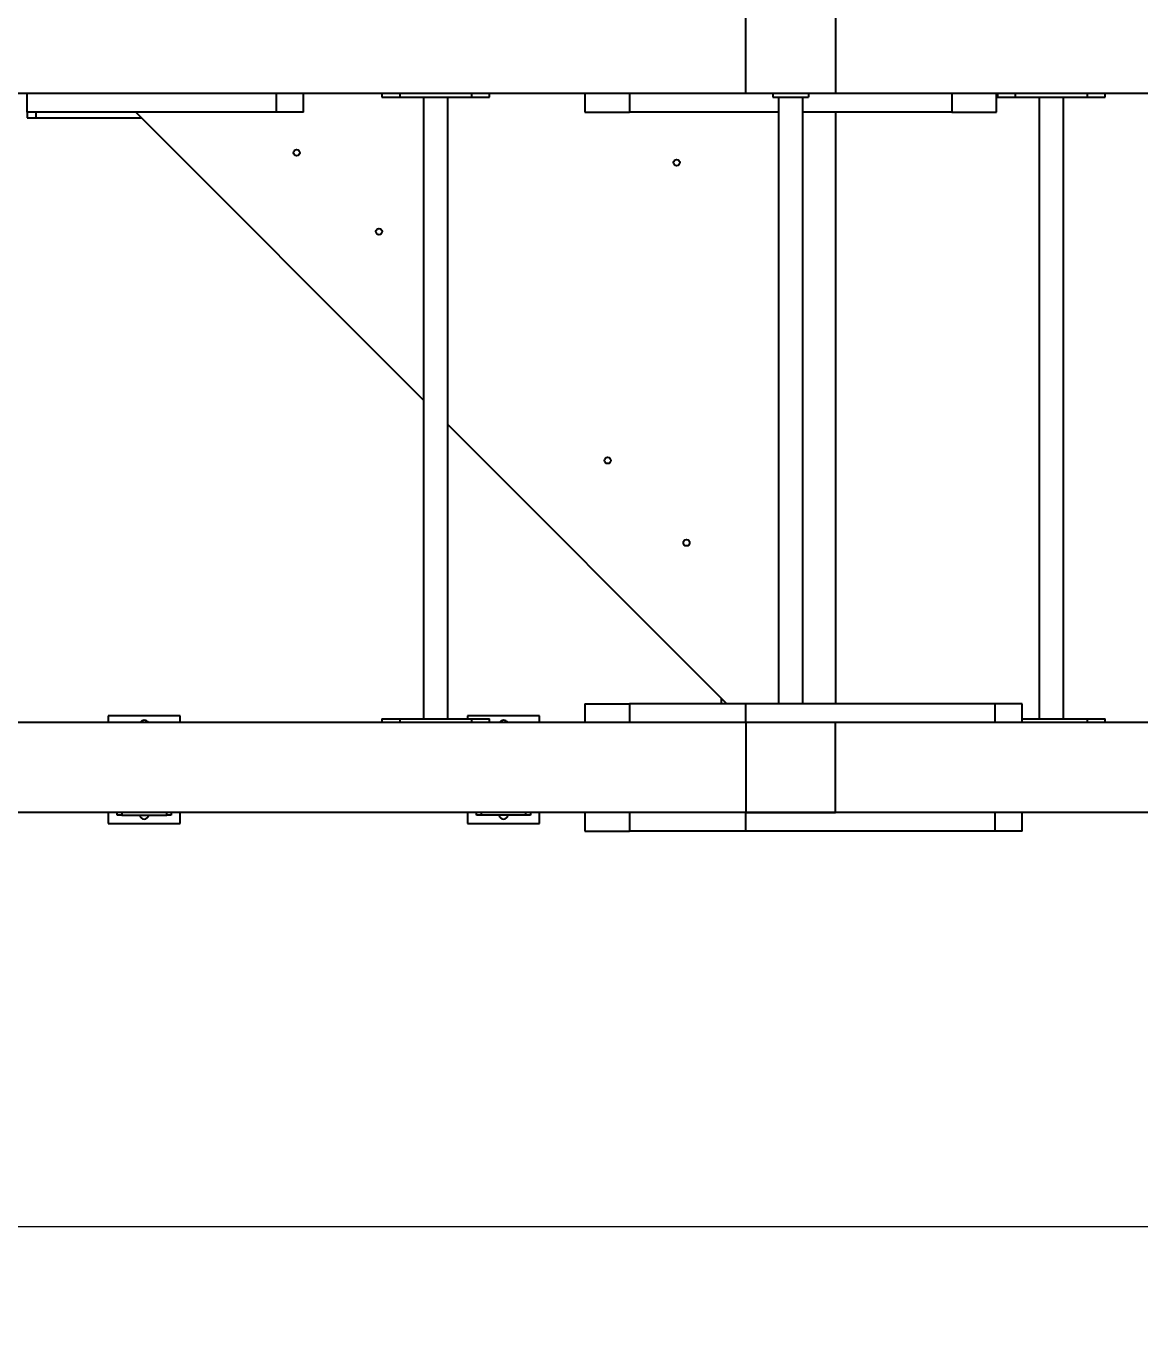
# Model space of a CAD drawing. Header units: millimetres. Extents: x -5684 to 4493, y -3963 to 3401.
# Drawn here: x -2300 to -1060, y -1028 to 421 of the extents above; entities that cross this region are included whole.
import ezdxf

# ---------------------------------------------------------------- set-up
doc = ezdxf.new("R2010")
doc.units = ezdxf.units.MM
for name, color, linetype in [('DIKOM_ОБЪЕКТ', 7, 'Continuous'), ('DIKOM_РАЗМЕР_ЗОНА', 7, 'Continuous'), ('DIKOM_РАЗМЕР_ОБЪЕКТА', 7, 'Continuous')]:
    doc.layers.add(name, color=color, linetype=linetype)
doc.styles.add('style1', font='arial.ttf', dxfattribs={"width": 0.8})
doc.dimstyles.new('1-50', dxfattribs={"dimtxt": 300, "dimasz": 200, "dimexe": 100, "dimexo": 0, "dimgap": 100, "dimtad": 1, "dimdec": 0, "dimtxsty": 'style1', "dimcen": 0, "dimclrd": 7, "dimclre": 7, "dimadec": 1, "dimazin": 2, "dimtfac": 1, "dimtdec": 0, "dimtmove": 0, "dimatfit": 3, "dimfxl": 0, "dimlwd": 25, "dimlwe": 18, "dimarcsym": 0})

# ---------------------------------------------------------------- blocks, each defined once
blk = doc.blocks.new('*D9')
at = {"layer": 'Defpoints', "color": 0, "transparency": 16777216}
for p in [(-4510, -33.6), (4493.1, -43), (4493.1, -3863)]:
    blk.add_point(p, dxfattribs=at)
at = {"layer": 'DIKOM_РАЗМЕР_ЗОНА', "color": 7, "lineweight": 18, "transparency": 16777216}
for p, q in [((-4510, -33.6), (-4510, -3963)), ((4493.1, -43), (4493.1, -3963))]:
    blk.add_line(p, q, dxfattribs=at)
at = {"layer": 'DIKOM_РАЗМЕР_ЗОНА', "color": 7, "lineweight": 25, "transparency": 16777216}
blk.add_line((-4310, -3863), (4293.1, -3863), dxfattribs=at)
at = {"layer": 'DIKOM_РАЗМЕР_ЗОНА', "color": 7, "transparency": 16777216}
for points in [[(-4310, -3829.7), (-4310, -3896.4), (-4510, -3863)], [(4293.1, -3829.7), (4293.1, -3896.4), (4493.1, -3863)]]:
    blk.add_solid(points, dxfattribs=at)
at = {"layer": 'DIKOM_РАЗМЕР_ЗОНА', "color": 0, "transparency": 16777216, "insert": (-193.7, -3609.9), "char_height": 300, "attachment_point": 5, "style": 'style1'}
blk.add_mtext('9000', dxfattribs=at)
blk = doc.blocks.new('*D10')
at = {"layer": 'Defpoints', "color": 0, "transparency": 16777216}
for p in [(-1818.3, 3401.4), (-5234.1, -2954), (1.4, -2954)]:
    blk.add_point(p, dxfattribs=at)
at = {"layer": 'DIKOM_РАЗМЕР_ЗОНА', "color": 7, "lineweight": 18, "transparency": 16777216}
for p, q in [((-1818.3, 3401.4), (-5334.1, 3401.4)), ((1.4, -2954), (-5334.1, -2954))]:
    blk.add_line(p, q, dxfattribs=at)
at = {"layer": 'DIKOM_РАЗМЕР_ЗОНА', "color": 7, "lineweight": 25, "transparency": 16777216}
blk.add_line((-5234.1, 3201.4), (-5234.1, -2754), dxfattribs=at)
at = {"layer": 'DIKOM_РАЗМЕР_ЗОНА', "color": 7, "transparency": 16777216}
for points in [[(-5267.5, 3201.4), (-5200.8, 3201.4), (-5234.1, 3401.4)], [(-5267.5, -2754), (-5200.8, -2754), (-5234.1, -2954)]]:
    blk.add_solid(points, dxfattribs=at)
at = {"layer": 'DIKOM_РАЗМЕР_ЗОНА', "color": 0, "transparency": 16777216, "insert": (-5487.4, -234.8), "char_height": 300, "attachment_point": 5, "rotation": 90, "style": 'style1'}
blk.add_mtext('6350', dxfattribs=at)
blk = doc.blocks.new('*D11')
at = {"layer": 'Defpoints', "color": 0, "transparency": 16777216}
for p in [(-3580.8, 1935), (-1952, 1935), (1.4, -915)]:
    blk.add_point(p, dxfattribs=at)
at = {"layer": 'DIKOM_РАЗМЕР_ОБЪЕКТА', "color": 7, "lineweight": 18, "transparency": 16777216}
for p, q in [((-1952, 1935), (-3680.8, 1935)), ((1.4, -915), (-3680.8, -915))]:
    blk.add_line(p, q, dxfattribs=at)
at = {"layer": 'DIKOM_РАЗМЕР_ОБЪЕКТА', "color": 7, "lineweight": 25, "transparency": 16777216}
blk.add_line((-3580.8, -715), (-3580.8, 1735), dxfattribs=at)
at = {"layer": 'DIKOM_РАЗМЕР_ОБЪЕКТА', "color": 7, "transparency": 16777216}
for points in [[(-3614.1, 1735), (-3547.4, 1735), (-3580.8, 1935)], [(-3614.1, -715), (-3547.4, -715), (-3580.8, -915)]]:
    blk.add_solid(points, dxfattribs=at)
at = {"layer": 'DIKOM_РАЗМЕР_ОБЪЕКТА', "color": 0, "transparency": 16777216, "insert": (-3833.9, 268.8), "char_height": 300, "attachment_point": 5, "rotation": 90, "style": 'style1'}
blk.add_mtext('2850', dxfattribs=at)
blk = doc.blocks.new('*D12')
at = {"layer": 'Defpoints', "color": 0, "transparency": 16777216}
for p in [(-3006.9, 396), (2993.1, 396), (2993.1, -1651.7)]:
    blk.add_point(p, dxfattribs=at)
at = {"layer": 'DIKOM_РАЗМЕР_ОБЪЕКТА', "color": 7, "lineweight": 18, "transparency": 16777216}
for p, q in [((-3006.9, 396), (-3006.9, -1751.7)), ((2993.1, 396), (2993.1, -1751.7))]:
    blk.add_line(p, q, dxfattribs=at)
at = {"layer": 'DIKOM_РАЗМЕР_ОБЪЕКТА', "color": 7, "lineweight": 25, "transparency": 16777216}
blk.add_line((-2806.9, -1651.7), (2793.1, -1651.7), dxfattribs=at)
at = {"layer": 'DIKOM_РАЗМЕР_ОБЪЕКТА', "color": 7, "transparency": 16777216}
for points in [[(-2806.9, -1618.4), (-2806.9, -1685), (-3006.9, -1651.7)], [(2793.1, -1618.4), (2793.1, -1685), (2993.1, -1651.7)]]:
    blk.add_solid(points, dxfattribs=at)
at = {"layer": 'DIKOM_РАЗМЕР_ОБЪЕКТА', "color": 0, "transparency": 16777216, "insert": (16.8, -1398.5), "char_height": 300, "attachment_point": 5, "style": 'style1'}
blk.add_mtext('6000', dxfattribs=at)

msp = doc.modelspace()

# ---------------------------------------------------------------- linework, layer by layer
at = {"layer": 'DIKOM_ОБЪЕКТ'}
for p, q in [((-1498.6, 346), (-1498.6, 446)), ((-1398.6, 446), (-1398.6, 346)), ((-1498.6, 346), (-2798.6, 346)), ((-2298.6, 325), (-2298.6, 346)), ((-2021, 346), (-2298.6, 346)), ((-2021, 325), (-2021, 346)), ((-1991, 325), (-1991, 346)), ((-1903.8, 346), (-1903.8, 342)), ((-1903.8, 342), (-1883.8, 342)), ((-1883.8, 346), (-1883.8, 342)), ((-1883.8, 342), (-1803.8, 342)), ((-1857.3, 342), (-1857.3, -350)), ((-1830.3, -350), (-1830.3, 342)), ((-1803.8, 346), (-1803.8, 342)), ((-1803.8, 342), (-1783.8, 342)), ((-1783.8, 342), (-1783.8, 346)), ((-1677.9, 346), (-1677.9, 325)), ((-1627.9, 346), (-1627.9, 325)), ((-1498.6, 346), (-1627.9, 346)), ((-1398.6, 346), (-1498.6, 346)), ((-1468.6, 346), (-1468.6, 342)), ((-1468.6, 342), (-1428.6, 342)), ((-1462.1, 342), (-1462.1, -333)), ((-1435.1, -333), (-1435.1, 342)), ((-1428.6, 346), (-1428.6, 342)), ((-1269.3, 346), (-1398.6, 346)), ((1401.4, 346), (-1398.6, 346)), ((-1269.3, 346), (-1269.3, 325)), ((-1219.3, 325), (-1219.3, 346)), ((-1218.5, 346), (-1218.5, 342)), ((-1218.5, 342), (-1198.5, 342)), ((-1198.5, 346), (-1198.5, 342)), ((-1198.5, 342), (-1118.5, 342)), ((-1172, 342), (-1172, -350)), ((-1145, -350), (-1145, 342)), ((-1118.5, 346), (-1118.5, 342)), ((-1118.5, 342), (-1098.5, 342)), ((-1098.5, 342), (-1098.5, 346)), ((-2298.6, 325), (-2298.6, 319)), ((-2021, 325), (-2298.6, 325)), ((-2298.6, 319), (-2288.6, 319)), ((-2288.6, 319), (-2288.6, 325)), ((-2288.6, 319), (-2171.6, 319)), ((-1857.3, 4.7), (-2177.6, 325)), ((-1991, 325), (-2021, 325)), ((-1677.9, 325), (-1627.9, 325)), ((-1462.1, 325), (-1627.9, 325)), ((-1269.3, 325), (-1435.1, 325)), ((-1398.6, 325), (-1398.6, -333)), ((-1269.3, 325), (-1219.3, 325)), ((-1519.6, -333), (-1830.3, -22.3)), ((-1677.9, -333), (-1677.9, -354)), ((-1677.9, -333), (-1627.9, -333)), ((-1627.9, -333), (-1627.9, -354)), ((-1498.6, -333), (-1627.9, -333)), ((-1525.6, -333), (-1525.6, -327)), ((-1498.6, -354), (-1498.6, -333)), ((-1221, -333), (-1498.6, -333)), ((-1221, -354), (-1221, -333)), ((-1191, -333), (-1221, -333)), ((-1191, -354), (-1191, -333)), ((-2128.3, -346.5), (-2208.3, -346.5)), ((-2208.3, -346.5), (-2208.3, -354)), ((-2128.3, -354), (-2128.3, -346.5)), ((-1808.3, -346.5), (-1808.3, -350)), ((-1728.3, -346.5), (-1808.3, -346.5)), ((-1728.3, -354), (-1728.3, -346.5)), ((-1498.6, -354), (-2798.6, -354)), ((-1903.8, -350), (-1903.8, -354)), ((-1903.8, -350), (-1883.8, -350)), ((-1883.8, -350), (-1883.8, -354)), ((-1883.8, -350), (-1803.8, -350)), ((-1803.8, -350), (-1803.8, -354)), ((-1803.8, -350), (-1783.8, -350)), ((-1783.8, -354), (-1783.8, -350)), ((-1498.6, -354), (-1627.9, -354)), ((-1498.6, -354), (-1498.6, -454)), ((-1398.6, -354), (-1498.6, -354)), ((-1221, -354), (-1498.6, -354)), ((-1398.6, -454), (-1398.6, -354)), ((1401.4, -354), (-1398.6, -354)), ((-1191, -350), (-1118.5, -350)), ((-1118.5, -350), (-1118.5, -354)), ((-1118.5, -350), (-1098.5, -350)), ((-1098.5, -354), (-1098.5, -350)), ((-1498.6, -454), (-2798.6, -454)), ((-2208.3, -454), (-2208.3, -466.5)), ((-2198.3, -457), (-2198.3, -454)), ((-2193.3, -457), (-2198.3, -457)), ((-2193.3, -454), (-2193.3, -457)), ((-2193.3, -457), (-2143.3, -457)), ((-2143.3, -457), (-2143.3, -454)), ((-2138.3, -457), (-2143.3, -457)), ((-2138.3, -454), (-2138.3, -457)), ((-2128.3, -466.5), (-2128.3, -454)), ((-1808.3, -454), (-1808.3, -466.5)), ((-1798.3, -457), (-1798.3, -454)), ((-1793.3, -457), (-1798.3, -457)), ((-1793.3, -454), (-1793.3, -457)), ((-1743.3, -457), (-1793.3, -457)), ((-1743.3, -457), (-1743.3, -454)), ((-1738.3, -457), (-1743.3, -457)), ((-1738.3, -454), (-1738.3, -457)), ((-1728.3, -466.5), (-1728.3, -454)), ((-1677.9, -454), (-1677.9, -475)), ((-1627.9, -454), (-1627.9, -475)), ((-1498.6, -454), (-1627.9, -454)), ((-1498.6, -454), (-1398.6, -454)), ((-1498.6, -475), (-1498.6, -454)), ((-1221, -454), (-1498.6, -454)), ((-431.6, -454), (-1398.6, -454)), ((-1221, -475), (-1221, -454)), ((-1191, -475), (-1191, -454)), ((-2208.3, -466.5), (-2128.3, -466.5)), ((-1808.3, -466.5), (-1728.3, -466.5)), ((-1677.9, -475), (-1627.9, -475)), ((-1498.6, -475), (-1627.9, -475)), ((-1221, -475), (-1498.6, -475)), ((-1191, -475), (-1221, -475))]:
    msp.add_line(p, q, dxfattribs=at)
for centre in [(-1998.6, 280), (-1575.6, 269), (-1907, 192.2), (-1652.4, -62.4), (-1564.6, -154)]:
    msp.add_circle(centre, 3.5, dxfattribs=at)
for centre, start, end in [((-2168.3, -356.5), 90, 150), ((-2168.3, -356.5), 30, 90), ((-1768.3, -356.5), 90, 150), ((-1768.3, -356.5), 30, 90), ((-2168.3, -456.5), 185.7392, 270), ((-2168.3, -456.5), 270, 354.2608), ((-1768.3, -456.5), 185.7392, 270), ((-1768.3, -456.5), 270, 354.2608)]:
    msp.add_arc(centre, 5, start, end, dxfattribs=at)

# ---------------------------------------------------------------- dimensions: what is measured, and where the dimension line sits
at = {"layer": 'DIKOM_РАЗМЕР_ЗОНА'}
dim = msp.add_linear_dim(base=(-5234.1, -2954), p1=(-1818.3, 3401.4), p2=(1.4, -2954), angle=90, text='6350', dimstyle='1-50', dxfattribs=at)
dim.commit()
dim.dimension.update_dxf_attribs({"geometry": '*D10', "text_midpoint": (-5234.1, -234.8), "dimtype": 160})
dim = msp.add_linear_dim(base=(4493.1, -3863), p1=(-4510, -33.6), p2=(4493.1, -43), text='9000', dimstyle='1-50', dxfattribs=at)
dim.commit()
dim.dimension.update_dxf_attribs({"geometry": '*D9', "text_midpoint": (-193.7, -3863), "dimtype": 160})
at = {"layer": 'DIKOM_РАЗМЕР_ОБЪЕКТА'}
dim = msp.add_linear_dim(base=(-3580.8, 1935), p1=(1.4, -915), p2=(-1952, 1935), angle=90, dimstyle='1-50', dxfattribs=at)
dim.commit()
dim.dimension.update_dxf_attribs({"geometry": '*D11', "text_midpoint": (-3580.8, 268.8), "dimtype": 160})
dim = msp.add_linear_dim(base=(2993.1, -1651.7), p1=(-3006.9, 396), p2=(2993.1, 396), dimstyle='1-50', dxfattribs=at)
dim.commit()
dim.dimension.update_dxf_attribs({"geometry": '*D12', "text_midpoint": (16.8, -1651.7), "dimtype": 160})

doc.saveas('drawing.dxf')
